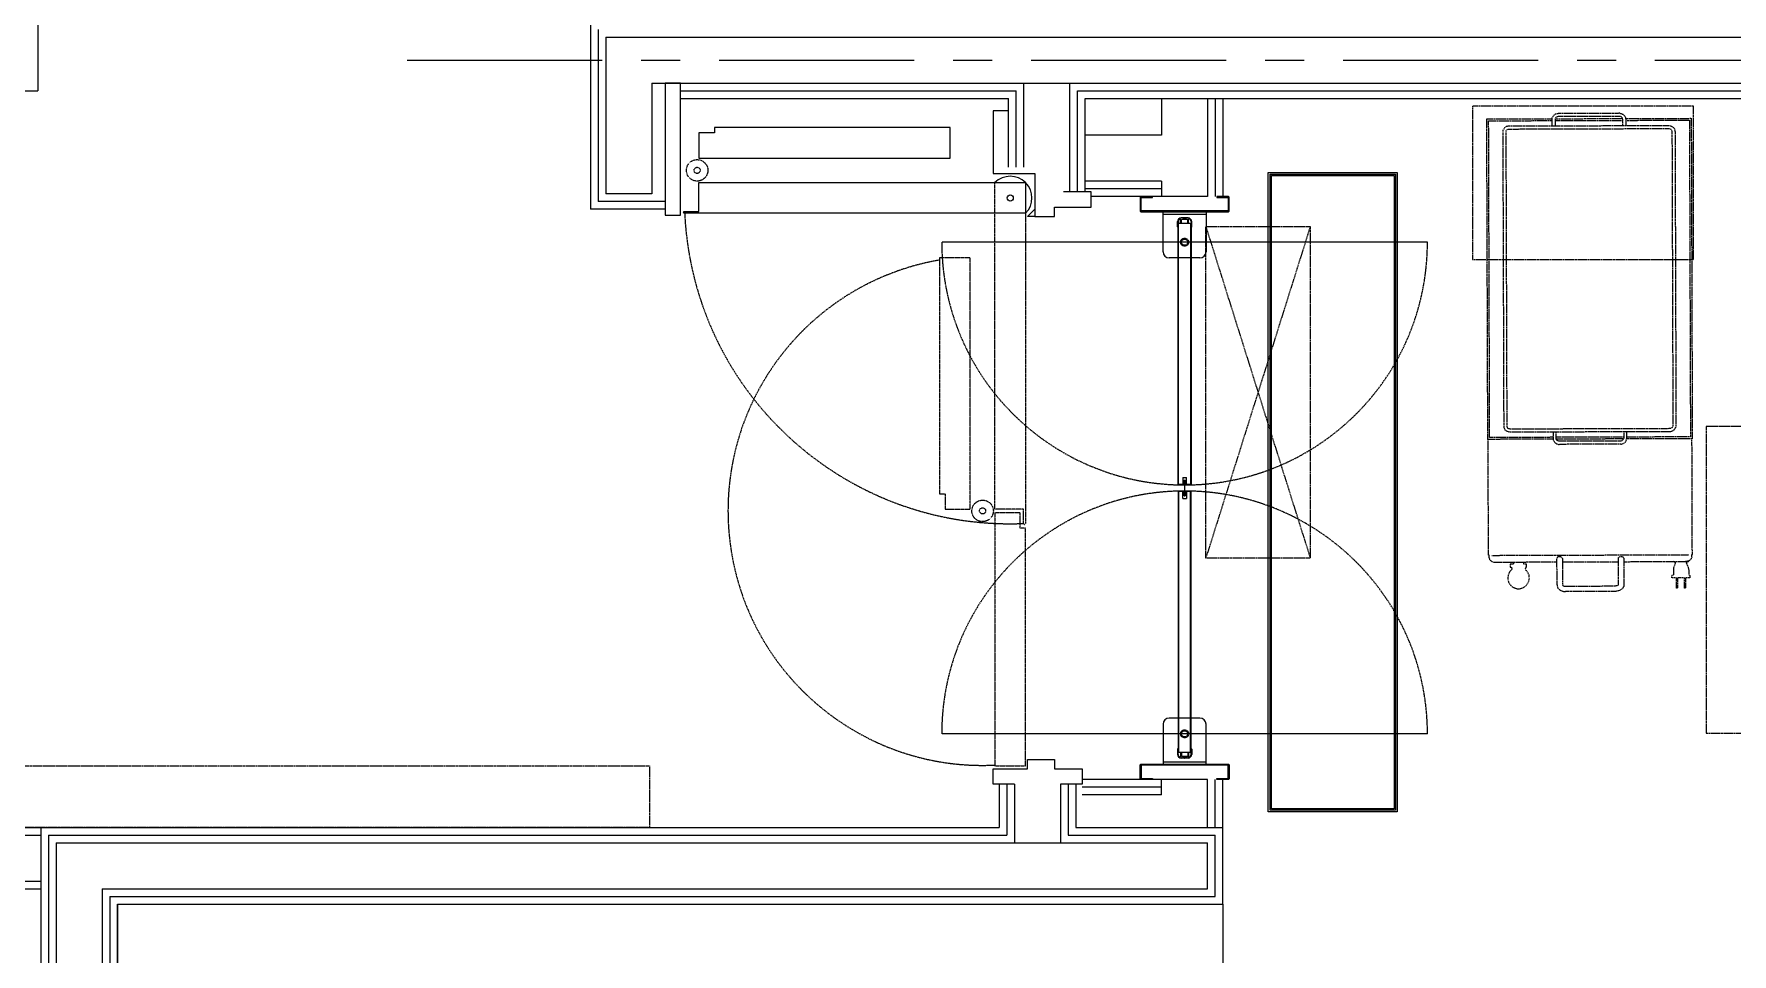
# Model space of a CAD drawing. Header units: millimetres. Extents: x 0 to 181737, y 0 to 59400.
# Drawn here: x 122046 to 124812, y 20319 to 21818 of the extents above; entities that cross this region are included whole.
import ezdxf

# ---------------------------------------------------------------- set-up
doc = ezdxf.new("R2010")
doc.units = ezdxf.units.MM
doc.header["$LTSCALE"] = 0.2
for name, pattern in [('CENTER', [50.8, 31.75, -6.35, 6.35, -6.35]), ('DASHED', [0.75, 0.5, -0.25]), ('HIDDEN', [9.525, 6.35, -3.175]), ('HIDDEN2', [0.1875, 0.125, -0.0625])]:
    doc.linetypes.add(name, pattern=pattern)
for name, color, linetype in [('A_建築', 8, 'Continuous'), ('A_建築（什器）', 8, 'Continuous'), ('A_建築（冷蔵・冷凍庫）', 8, 'Continuous'), ('A_建築（軽鉄下地）', 8, 'Continuous'), ('A_通り芯', 8, 'CENTER'), ('冷設', 8, 'HIDDEN')]:
    doc.layers.add(name, color=color, linetype=linetype)

msp = doc.modelspace()

# ---------------------------------------------------------------- linework, layer by layer
at = {"layer": 'A_建築'}
for p, q in [((122052.5, 23395), (122052.5, 21725)), ((122952.5, 21837.5), (122952.5, 21532.5)), ((122965, 21825), (122965, 21545)), ((121950, 21725), (122052.5, 21725)), ((123099.24, 21725), (123645.57, 21725)), ((123099.24, 21712.5), (123633.07, 21712.5)), ((123633.07, 21600.59), (123633.07, 21712.5)), ((123645.57, 21600.59), (123645.57, 21725)), ((123745.57, 21725), (130820, 21725)), ((123745.57, 21560.5), (123745.57, 21725)), ((123758.07, 21712.5), (130807.5, 21712.5)), ((123758.07, 21560.5), (123758.07, 21712.5)), ((123970, 21712.5), (123970, 21553)), ((123982.5, 21712.5), (123982.5, 21553)), ((123608.07, 21590.5), (123676.07, 21590.5)), ((123676.07, 21590.5), (123676.07, 21520.5)), ((123074.24, 21545), (122965, 21545)), ((123882.5, 21565.5), (123758.07, 21565.5)), ((123882.5, 21553), (123768.07, 21553)), ((123074.24, 21532.5), (122952.5, 21532.5)), ((123074.24, 21522.5), (123099.24, 21522.5)), ((123885, 21528), (123955, 21528)), ((123885, 21463), (123885, 21528)), ((123885, 21524), (123955, 21524)), ((123913.6, 21509), (123913.6, 21515.57)), ((123925.6, 21518), (123914.4, 21518)), ((123914.8, 21509), (123914.8, 21515)), ((123924.7, 21515.5), (123915.3, 21515.5)), ((123916.97, 21518), (123918, 21516.6)), ((123918, 21515.5), (123918, 21516.6)), ((123918, 21516.6), (123922, 21516.6)), ((123919.68, 21517.94), (123919.86, 21517.76)), ((123920.32, 21517.94), (123920.14, 21517.76)), ((123922, 21516.6), (123923, 21518)), ((123922, 21515.5), (123922, 21516.6)), ((123925.2, 21509), (123925.2, 21515)), ((123926.4, 21509), (123926.4, 21515.57)), ((123955, 21528), (123955, 21463)), ((123908.4, 21503.5), (123908.4, 21512)), ((123909.4, 21512), (123909.4, 21503.5)), ((123909.5, 21083), (123909.5, 21509)), ((123930.5, 21509), (123909.5, 21509)), ((123910.3, 21083.8), (123910.3, 21509)), ((123914.8, 21509), (123913.6, 21509)), ((123926.4, 21509), (123925.2, 21509)), ((123929.7, 21509), (123929.7, 21083.8)), ((123930.5, 21509), (123930.5, 21083)), ((123930.6, 21512), (123930.6, 21503.5)), ((123931.6, 21503.5), (123931.6, 21512)), ((123909.5, 21453), (123895, 21453)), ((123945, 21453), (123930.5, 21453)), ((123920, 21083), (123909.5, 21083)), ((123909.5, 21073), (123909.5, 20647)), ((123920, 21073), (123909.5, 21073)), ((123919.2, 21083.8), (123910.3, 21083.8)), ((123910.3, 21072.2), (123910.3, 20647)), ((123919.2, 21072.2), (123910.3, 21072.2)), ((123917, 21095.3), (123917, 21083.8)), ((123917, 21095.3), (123923, 21095.3)), ((123917, 21060.7), (123917, 21072.2)), ((123919.2, 21091), (123920.8, 21091)), ((123919.2, 21091), (123919.2, 21083.8)), ((123919.2, 21065), (123919.2, 21072.2)), ((123920, 21091), (123920, 21083)), ((123920, 21083), (123920, 21091)), ((123930.5, 21083), (123920, 21083)), ((123920, 21083), (123920, 21073)), ((123920, 21065), (123920, 21073)), ((123920, 21073), (123920, 21065)), ((123930.5, 21073), (123920, 21073)), ((123920.8, 21083.8), (123920.8, 21091)), ((123929.7, 21083.8), (123920.8, 21083.8)), ((123920.8, 21072.2), (123920.8, 21065)), ((123929.7, 21072.2), (123920.8, 21072.2)), ((123923, 21083.8), (123923, 21095.3)), ((123923, 21072.2), (123923, 21060.7)), ((123929.7, 20647), (123929.7, 21072.2)), ((123930.5, 20647), (123930.5, 21073)), ((123917, 21060.7), (123923, 21060.7)), ((123919.2, 21065), (123920.8, 21065)), ((123885, 20693), (123885, 20628)), ((123909.5, 20703), (123895, 20703)), ((123945, 20703), (123930.5, 20703)), ((123955, 20628), (123955, 20693)), ((123885, 20632), (123955, 20632)), ((123908.4, 20652.5), (123908.4, 20644)), ((123909.4, 20644), (123909.4, 20652.5)), ((123930.5, 20647), (123909.5, 20647)), ((123914.8, 20647), (123913.6, 20647)), ((123913.6, 20647), (123913.6, 20640.43)), ((123925.6, 20638), (123914.4, 20638)), ((123914.8, 20647), (123914.8, 20641)), ((123924.7, 20640.5), (123915.3, 20640.5)), ((123916.97, 20638), (123918, 20639.4)), ((123918, 20640.5), (123918, 20639.4)), ((123918, 20639.4), (123922, 20639.4)), ((123919.68, 20638.06), (123919.86, 20638.24)), ((123920.32, 20638.06), (123920.14, 20638.24)), ((123922, 20640.5), (123922, 20639.4)), ((123922, 20639.4), (123923, 20638)), ((123925.2, 20647), (123925.2, 20641)), ((123926.4, 20647), (123925.2, 20647)), ((123926.4, 20647), (123926.4, 20640.43)), ((123930.6, 20644), (123930.6, 20652.5)), ((123931.6, 20652.5), (123931.6, 20644)), ((123882.5, 20603), (123753.07, 20603)), ((123885, 20628), (123955, 20628)), ((123970, 20525), (123970, 20603)), ((123982.5, 20525), (123982.5, 20603)), ((123618.07, 20595.5), (123618.07, 20525)), ((123630.57, 20595.5), (123630.57, 20512.5)), ((123730.57, 20595.5), (123730.57, 20512.5)), ((123743.07, 20595.5), (123743.07, 20525)), ((123882.5, 20590.5), (123753.07, 20590.5)), ((115125.97, 20525), (122057.5, 20525)), ((122057.5, 20525), (123618.07, 20525)), ((122057.5, 20525), (122057.5, 17625)), ((123743.07, 20525), (123982.5, 20525)), ((123982.5, 20400), (123982.5, 20525)), ((122070, 20512.5), (123630.57, 20512.5)), ((122070, 20512.5), (122070, 17625)), ((123730.57, 20512.5), (123970, 20512.5)), ((123970, 20412.5), (123970, 20512.5)), ((122170, 20412.5), (123970, 20412.5)), ((122170, 20412.5), (122170, 17625)), ((122182.5, 20400), (123982.5, 20400)), ((122182.5, 20400), (122182.5, 17625))]:
    msp.add_line(p, q, dxfattribs=at)
at = {"layer": 'A_建築', "linetype": 'HIDDEN', "ltscale": 0.8}
for p, q in [((124315.5, 21478.5), (123524.5, 21478.5)), ((124315.5, 20677.5), (123524.5, 20677.5))]:
    msp.add_line(p, q, dxfattribs=at)
at = {"layer": 'A_建築', "linetype": 'HIDDEN', "ltscale": 0.75}
for p, q in [((123930.5, 21453), (123909.5, 21453)), ((123930.5, 20703), (123909.5, 20703))]:
    msp.add_line(p, q, dxfattribs=at)
at = {"layer": 'A_建築'}
msp.add_lwpolyline([(123074.24, 21522.5), (123099.24, 21522.5), (123099.24, 21737.5), (123074.24, 21737.5)], close=True, dxfattribs=at)
for points in [[(123633.07, 21692.5), (123608.07, 21692.5), (123608.07, 21590.5), (123676.07, 21590.5), (123676.07, 21520.5), (123708.07, 21520.5), (123708.07, 21535.5), (123768.07, 21535.5), (123768.07, 21560.5), (123723.07, 21560.5)], [(123676.07, 21520.5), (123664.07, 21520.5), (123676.07, 21532.5)], [(123643.07, 20595.5), (123608.07, 20595.5), (123608.07, 20620.5), (123664.07, 20620.5), (123664.07, 20635.5), (123708.07, 20635.5), (123708.07, 20620.5), (123753.07, 20620.5), (123753.07, 20595.5), (123718.07, 20595.5)]]:
    msp.add_lwpolyline(points, dxfattribs=at)
at = {"layer": 'A_建築', "ltscale": 5}
msp.add_lwpolyline([(123154.24, 21665.5), (123154.24, 21656.5), (123129.24, 21656.5), (123129.24, 21615.5), (123538.38, 21615.5), (123538.38, 21665.5)], close=True, dxfattribs=at)
msp.add_lwpolyline([(123129.24, 21525.5), (123105.84, 21525.5, -0.4142136), (123104.24, 21527.1), (123104.24, 21527.1, -0.4142136), (123105.84, 21528.7), (123129.24, 21528.7), (123129.24, 21575.5), (123661.07, 21575.5), (123661.07, 21525.5)], format="xyb", close=True, dxfattribs=at)
at = {"layer": 'A_建築', "linetype": 'DASHED', "ltscale": 5}
msp.add_lwpolyline([(123657.87, 21043.67), (123611.07, 21043.67), (123611.07, 21575.5), (123661.07, 21575.5), (123661.07, 21043.67)], dxfattribs=at)
at = {"layer": 'A_建築', "linetype": 'Continuous', "lineweight": 0}
for points in [[(124056.35, 20550.19), (124056.35, 21592.19), (124266.35, 21592.19), (124266.35, 20550.19)], [(124059.35, 20553.19), (124059.35, 21589.19), (124263.35, 21589.19), (124263.35, 20553.19)], [(124061.35, 20555.19), (124061.35, 21587.19), (124261.35, 21587.19), (124261.35, 20555.19)]]:
    msp.add_lwpolyline(points, close=True, dxfattribs=at)
at = {"layer": 'A_建築'}
for points in [[(123849.5, 21553, 0.4142136), (123847.5, 21551), (123847.5, 21530, 0.4142136), (123849.5, 21528), (123990.5, 21528, 0.4142136), (123992.5, 21530), (123992.5, 21551, 0.4142136), (123990.5, 21553), (123972.5, 21553), (123972.5, 21551.4), (123990.9, 21551.4), (123990.9, 21529.6), (123849.1, 21529.6), (123849.1, 21551.4), (123867.5, 21551.4), (123867.5, 21553)], [(123849.5, 20603, -0.4142136), (123847.5, 20605), (123847.5, 20626, -0.4142136), (123849.5, 20628), (123990.5, 20628, -0.4142136), (123992.5, 20626), (123992.5, 20605, -0.4142136), (123990.5, 20603), (123972.5, 20603), (123972.5, 20604.6), (123990.9, 20604.6), (123990.9, 20626.4), (123849.1, 20626.4), (123849.1, 20604.6), (123867.5, 20604.6), (123867.5, 20603)]]:
    msp.add_lwpolyline(points, format="xyb", close=True, dxfattribs=at)
at = {"layer": 'A_建築', "linetype": 'DASHED', "ltscale": 5}
for points in [[(123521.07, 21068.67), (123530.07, 21068.67), (123530.07, 21043.67), (123571.07, 21043.67), (123571.07, 21452.81), (123521.07, 21452.81)], [(123661.07, 21012.67), (123652.07, 21012.67), (123652.07, 21037.67), (123611.07, 21037.67), (123611.07, 20625.5), (123661.07, 20625.5)]]:
    msp.add_lwpolyline(points, close=True, dxfattribs=at)
msp.add_lwpolyline([(123661.07, 21043.67), (123661.07, 21020.27, -0.4142136), (123659.47, 21018.67), (123659.47, 21018.67, -0.4142136), (123657.87, 21020.27), (123657.87, 21043.67)], format="xyb", dxfattribs=at)
for centre, radius in [((123126.24, 21595.5), 17.5), ((123126.24, 21595.5), 5), ((123591.07, 21040.67), 17.5), ((123591.07, 21040.67), 5)]:
    msp.add_circle(centre, radius, dxfattribs=at)
at = {"layer": 'A_建築'}
msp.add_circle((123636.07, 21550.5), 5, dxfattribs=at)
at = {"layer": 'A_建築', "linetype": 'HIDDEN', "ltscale": 0.75}
for centre, radius in [((123920, 21478.5), 6.5), ((123920, 21478.5), 5), ((123920, 20677.5), 6.5), ((123920, 20677.5), 5)]:
    msp.add_circle(centre, radius, dxfattribs=at)
at = {"layer": 'A_建築'}
for centre, radius, start, end in [((123636.07, 21550.5), 35.36, 315, 135), ((123914.4, 21512), 6, 90, 180), ((123914.4, 21512), 5, 116.74368, 180), ((123912.6, 21515.57), 1, 0, 116.74368), ((123915.3, 21515), 0.5, 90, 180), ((123919.53, 21517.8), 0.2, 44.96122, 90), ((123920, 21517.9), 0.2, 224.84862, 270.00002), ((123920, 21517.9), 0.2, 269.99998, 315.15138), ((123920.47, 21517.8), 0.2, 90, 135.03878), ((123924.7, 21515), 0.5, 0, 90), ((123925.6, 21512), 6, 0, 90), ((123927.4, 21515.57), 1, 63.25632, 180), ((123925.6, 21512), 5, 0, 63.25632), ((123908.9, 21503.5), 0.5, 180, 0), ((123931.1, 21503.5), 0.5, 180, 0), ((123895, 21463), 10, 180, 270), ((123945, 21463), 10, 270, 0), ((123895, 20693), 10, 90, 180), ((123945, 20693), 10, 0, 90), ((123908.9, 20652.5), 0.5, 0, 180), ((123914.4, 20644), 6, 180, 270), ((123914.4, 20644), 5, 180, 243.25632), ((123912.6, 20640.43), 1, 243.25632, 0), ((123915.3, 20641), 0.5, 180, 270), ((123919.53, 20638.2), 0.2, 270, 315.03878), ((123920, 20638.1), 0.2, 89.99998, 135.15138), ((123920, 20638.1), 0.2, 44.84862, 90.00002), ((123920.47, 20638.2), 0.2, 224.96122, 270), ((123924.7, 20641), 0.5, 270, 0), ((123925.6, 20644), 6, 270, 0), ((123927.4, 20640.43), 1, 180, 296.74368), ((123925.6, 20644), 5, 296.74368, 0), ((123931.1, 20652.5), 0.5, 0, 180)]:
    msp.add_arc(centre, radius, start, end, dxfattribs=at)
at = {"layer": 'A_建築', "linetype": 'HIDDEN', "ltscale": 0.8}
for centre, radius, start, end in [((123636.07, 21550.5), 530.75, 182.69982, 272.35419), ((123920, 21478.5), 395.5, 180, 0), ((123591.07, 21040.67), 414.59, 99.72042, 272.76503), ((123920, 20677.5), 395.5, 0, 180)]:
    msp.add_arc(centre, radius, start, end, dxfattribs=at)
at = {"layer": 'A_建築（什器）', "color": 8, "linetype": 'HIDDEN2', "ltscale": 50}
msp.add_lwpolyline([(121248.6, 20525), (121248.6, 20625.26), (123048.6, 20625.26), (123048.6, 20525)], close=True, dxfattribs=at)
at = {"layer": 'A_建築（冷蔵・冷凍庫）'}
for points in [[(120877.5, 20425), (122057.5, 20425), (122057.5, 18095), (120877.5, 18095)], [(122182.5, 20400), (123982.5, 20400), (123982.5, 17720), (122182.5, 17720)]]:
    msp.add_lwpolyline(points, close=True, dxfattribs=at)
at = {"layer": 'A_建築（軽鉄下地）', "color": 8, "ltscale": 50}
for p, q in [((122977.5, 21812.5), (130907.5, 21812.5)), ((122977.5, 21812.5), (122977.5, 21557.5)), ((123052.5, 21737.5), (130832.5, 21737.5)), ((123052.5, 21737.5), (123052.5, 21557.5)), ((123658.07, 21600.59), (123658.07, 21737.5)), ((123733.07, 21560.5), (123733.07, 21737.5)), ((123882.5, 21712.5), (123882.5, 21653)), ((123957.5, 21712.5), (123957.5, 21553)), ((123882.5, 21653), (123758.07, 21653)), ((123882.5, 21578), (123758.07, 21578)), ((123882.5, 21578), (123882.5, 21553)), ((123052.5, 21557.5), (122977.5, 21557.5)), ((123957.5, 21553), (123882.5, 21553)), ((123882.5, 20578), (123882.5, 20603)), ((123957.5, 20603), (123882.5, 20603)), ((123957.5, 20525), (123957.5, 20603)), ((123643.07, 20595.5), (123643.07, 20500)), ((123718.07, 20595.5), (123718.07, 20500)), ((123882.5, 20578), (123753.07, 20578)), ((115125.97, 20512.5), (122057.5, 20512.5)), ((122082.5, 20500), (123957.5, 20500)), ((122082.5, 20500), (122082.5, 17625)), ((123957.5, 20425), (123957.5, 20500)), ((115125.97, 20437.5), (122057.5, 20437.5)), ((122157.5, 20425), (123957.5, 20425)), ((122157.5, 20425), (122157.5, 17625))]:
    msp.add_line(p, q, dxfattribs=at)
at = {"layer": 'A_通り芯', "color": 8, "ltscale": 50}
msp.add_line((122654.05, 21775), (131673.28, 21775), dxfattribs=at)
at = {"layer": '冷設', "color": 8, "linetype": 'HIDDEN2', "ltscale": 50}
for p, q in [((124748.96, 21700), (124388.96, 21700)), ((124388.96, 21700), (124388.96, 21450)), ((124518.63, 21681.06), (124520.12, 21683.57)), ((124518.64, 21678.06), (124518.63, 21681.06)), ((124520.12, 21683.57), (124521.62, 21685.57)), ((124521.62, 21685.57), (124524.11, 21687.57)), ((124524.62, 21681.58), (124523.63, 21680.07)), ((124523.63, 21680.07), (124523.64, 21678.07)), ((124523.63, 21679.57), (124633.12, 21679.92)), ((124524.11, 21687.57), (124527.1, 21688.09)), ((124526.63, 21682.58), (124524.62, 21681.58)), ((124528.62, 21683.09), (124526.63, 21682.58)), ((124527.1, 21688.09), (124528.61, 21688.09)), ((124628.59, 21688.41), (124528.61, 21688.09)), ((124628.61, 21683.41), (124528.62, 21683.09)), ((124628.59, 21688.41), (124631.1, 21687.91)), ((124630.1, 21683.41), (124628.61, 21683.41)), ((124631.62, 21682.41), (124630.1, 21683.41)), ((124631.1, 21687.91), (124633.6, 21686.93)), ((124633.12, 21680.42), (124631.62, 21682.41)), ((124633.63, 21678.42), (124633.12, 21680.42)), ((124633.6, 21686.93), (124636.11, 21684.93)), ((124636.11, 21684.93), (124637.61, 21682.93)), ((124637.61, 21682.93), (124638.12, 21679.93)), ((124638.12, 21679.93), (124745.1, 21680.27)), ((124638.12, 21679.93), (124638.63, 21678.44)), ((124745.1, 21680.27), (124746.76, 21158.26)), ((124748.96, 21450), (124748.96, 21700)), ((124412.14, 21679.22), (124518.63, 21679.55)), ((124413.8, 21157.2), (124412.14, 21679.22)), ((124415.15, 21676.24), (124518.64, 21676.56)), ((124416.79, 21160.22), (124415.15, 21676.24)), ((124438.7, 21660.81), (124440.2, 21663.31)), ((124438.71, 21657.8), (124438.7, 21660.81)), ((124440.23, 21178.8), (124438.71, 21657.8)), ((124440.2, 21663.31), (124441.69, 21665.31)), ((124441.69, 21665.31), (124444.18, 21667.32)), ((124443.7, 21659.83), (124445.2, 21661.83)), ((124443.71, 21657.82), (124443.7, 21659.83)), ((124445.23, 21178.81), (124443.71, 21657.82)), ((124444.18, 21667.32), (124447.18, 21667.83)), ((124445.2, 21661.83), (124446.69, 21662.83)), ((124446.69, 21662.83), (124448.69, 21662.83)), ((124447.18, 21667.83), (124448.67, 21667.83)), ((124448.67, 21667.83), (124708.65, 21668.66)), ((124448.69, 21662.83), (124708.67, 21663.66)), ((124518.67, 21668.06), (124518.64, 21678.06)), ((124523.64, 21678.07), (124523.67, 21668.07)), ((124523.64, 21676.58), (124633.63, 21676.93)), ((124633.66, 21668.42), (124633.63, 21678.42)), ((124638.63, 21678.44), (124638.66, 21668.44)), ((124638.63, 21676.94), (124742.12, 21677.27)), ((124708.65, 21668.66), (124711.16, 21668.17)), ((124708.67, 21663.66), (124710.67, 21663.16)), ((124710.67, 21663.16), (124712.17, 21662.18)), ((124711.16, 21668.17), (124713.65, 21667.18)), ((124712.17, 21662.18), (124713.18, 21660.68)), ((124713.18, 21660.68), (124713.67, 21658.67)), ((124713.65, 21667.18), (124716.15, 21665.19)), ((124713.67, 21658.67), (124715.19, 21179.67)), ((124716.15, 21665.19), (124717.67, 21663.19)), ((124717.67, 21663.19), (124718.18, 21660.2)), ((124718.18, 21660.2), (124718.67, 21658.69)), ((124718.67, 21658.69), (124720.2, 21179.69)), ((124742.12, 21677.27), (124743.76, 21161.25)), ((123954.64, 21503.88), (124124.64, 21503.88)), ((123954.64, 20963.88), (123954.64, 21503.88)), ((123954.64, 21503.88), (124124.64, 20963.88)), ((124124.64, 21503.88), (123954.64, 20963.88)), ((124124.64, 21503.88), (124124.64, 20963.88)), ((124388.96, 21450), (124748.96, 21450)), ((124520.29, 21157.54), (124413.8, 21157.2)), ((124414.9, 20968.72), (124414.3, 21157.2)), ((124520.28, 21160.54), (124416.79, 21160.22)), ((124440.23, 21177.29), (124440.23, 21178.8)), ((124440.74, 21174.79), (124440.23, 21177.29)), ((124442.25, 21172.29), (124440.74, 21174.79)), ((124444.75, 21170.31), (124442.25, 21172.29)), ((124447.26, 21169.31), (124444.75, 21170.31)), ((124445.23, 21177.3), (124445.23, 21178.81)), ((124446.24, 21175.31), (124445.23, 21177.3)), ((124448.25, 21174.31), (124446.24, 21175.31)), ((124450.26, 21168.83), (124447.26, 21169.31)), ((124450.24, 21173.83), (124448.25, 21174.31)), ((124710.22, 21174.65), (124450.24, 21173.83)), ((124710.24, 21169.65), (124450.26, 21168.83)), ((124520.26, 21169.05), (124520.29, 21159.05)), ((124520.29, 21159.05), (124520.3, 21156.55)), ((124520.3, 21156.55), (124521.8, 21153.55)), ((124525.29, 21159.06), (124525.26, 21169.07)), ((124635.27, 21160.91), (124525.28, 21160.56)), ((124525.29, 21157.56), (124525.29, 21159.06)), ((124634.78, 21157.9), (124525.29, 21157.56)), ((124526.29, 21155.56), (124525.29, 21157.56)), ((124528.3, 21154.58), (124526.29, 21155.56)), ((124530.3, 21154.08), (124528.3, 21154.58)), ((124630.29, 21154.4), (124530.3, 21154.08)), ((124631.78, 21154.9), (124630.29, 21154.4)), ((124633.29, 21155.9), (124631.78, 21154.9)), ((124634.78, 21157.42), (124633.29, 21155.9)), ((124635.27, 21159.41), (124634.78, 21157.42)), ((124635.24, 21169.41), (124635.27, 21159.41)), ((124637.79, 21152.91), (124639.28, 21155.42)), ((124639.28, 21155.42), (124639.78, 21157.92)), ((124639.78, 21157.92), (124640.28, 21159.43)), ((124746.76, 21158.26), (124639.78, 21157.92)), ((124640.28, 21159.43), (124640.24, 21169.43)), ((124743.76, 21161.25), (124640.27, 21160.93)), ((124711.72, 21175.15), (124710.22, 21174.65)), ((124711.23, 21169.66), (124710.24, 21169.65)), ((124714.23, 21170.66), (124711.23, 21169.66)), ((124713.21, 21176.16), (124711.72, 21175.15)), ((124714.71, 21177.66), (124713.21, 21176.16)), ((124716.73, 21172.17), (124714.23, 21170.66)), ((124715.19, 21179.67), (124714.71, 21177.66)), ((124718.21, 21174.18), (124716.73, 21172.17)), ((124719.71, 21177.18), (124718.21, 21174.18)), ((124720.2, 21179.69), (124719.71, 21177.18)), ((124746.87, 20969.77), (124746.27, 21158.26)), ((125169.23, 21178.28), (124769.23, 21178.28)), ((124769.23, 21178.28), (124769.23, 20678.28)), ((124521.8, 21153.55), (124523.31, 21151.56)), ((124523.31, 21151.56), (124525.82, 21150.06)), ((124525.82, 21150.06), (124528.81, 21149.07)), ((124528.81, 21149.07), (124530.32, 21149.08)), ((124630.31, 21149.4), (124530.32, 21149.08)), ((124630.31, 21149.4), (124632.8, 21149.91)), ((124632.8, 21149.91), (124635.3, 21150.91)), ((124635.3, 21150.91), (124637.79, 21152.91)), ((124124.64, 20963.88), (123954.64, 20963.88)), ((124415.9, 20968.72), (124414.9, 20968.72)), ((124415.92, 20964.22), (124415.9, 20968.72)), ((124415.92, 20964.22), (124416.43, 20961.72)), ((124416.43, 20961.72), (124417.93, 20959.73)), ((124420.4, 20968.23), (124741.37, 20969.25)), ((124526.9, 20965.08), (124526.41, 20963.06)), ((124526.55, 20920.07), (124526.41, 20963.06)), ((124529.39, 20966.08), (124526.9, 20965.08)), ((124532.4, 20966.09), (124529.39, 20966.08)), ((124534.4, 20964.6), (124532.4, 20966.09)), ((124535.41, 20963.09), (124534.4, 20964.6)), ((124535.41, 20963.09), (124535.55, 20920.1)), ((124626.4, 20963.38), (124626.9, 20964.89)), ((124626.54, 20920.39), (124626.4, 20963.38)), ((124626.9, 20964.89), (124628.89, 20966.39)), ((124628.89, 20966.39), (124631.89, 20966.4)), ((124631.89, 20966.4), (124634.38, 20965.42)), ((124634.38, 20965.42), (124635.4, 20963.41)), ((124635.4, 20963.41), (124635.53, 20920.41)), ((124743.39, 20960.76), (124740.9, 20959.25)), ((124744.88, 20962.77), (124743.39, 20960.76)), ((124745.88, 20965.27), (124744.88, 20962.77)), ((124745.86, 20969.77), (124746.87, 20969.77)), ((124745.88, 20965.27), (124745.86, 20969.77)), ((124417.93, 20959.73), (124420.44, 20958.23)), ((124420.44, 20958.23), (124423.93, 20957.25)), ((124423.93, 20957.25), (124425.94, 20957.26)), ((124425.44, 20957.25), (124526.43, 20957.57)), ((124447, 20936.31), (124446.51, 20932.32)), ((124448.49, 20939.82), (124447, 20936.31)), ((124450.48, 20942.83), (124448.49, 20939.82)), ((124455.44, 20953.84), (124450.44, 20953.83)), ((124450.44, 20953.83), (124450.46, 20948.83)), ((124450.46, 20948.83), (124452.45, 20948.83)), ((124452.97, 20945.34), (124450.48, 20942.83)), ((124452.45, 20948.83), (124452.97, 20945.34)), ((124455.43, 20957.35), (124455.44, 20953.84)), ((124471.93, 20957.4), (124471.94, 20953.89)), ((124476.94, 20953.91), (124471.94, 20953.89)), ((124475.46, 20948.9), (124474.46, 20945.41)), ((124477.48, 20942.42), (124474.46, 20945.41)), ((124475.46, 20948.9), (124476.95, 20948.91)), ((124476.95, 20948.91), (124476.94, 20953.91)), ((124479.48, 20939.42), (124477.48, 20942.42)), ((124481, 20935.93), (124479.48, 20939.42)), ((124481.51, 20931.93), (124481, 20935.93)), ((124535.43, 20957.6), (124626.42, 20957.89)), ((124635.41, 20957.92), (124736.4, 20958.24)), ((124713.97, 20935.67), (124713.48, 20935.16)), ((124713.48, 20935.16), (124713.49, 20934.66)), ((124713.49, 20931.67), (124713.49, 20934.66)), ((124715.97, 20936.68), (124713.97, 20935.67)), ((124716.9, 20957.68), (124715.9, 20958.18)), ((124716.43, 20948.68), (124715.94, 20944.67)), ((124715.94, 20944.67), (124715.97, 20936.68)), ((124718.91, 20955.18), (124716.43, 20948.68)), ((124717.41, 20957.68), (124716.9, 20957.68)), ((124717.41, 20957.68), (124718.4, 20957.68)), ((124718.4, 20957.68), (124718.91, 20956.68)), ((124718.91, 20956.68), (124718.91, 20955.18)), ((124737.9, 20958.25), (124735.9, 20958.24)), ((124737.4, 20956.23), (124737.9, 20957.24)), ((124737.4, 20955.24), (124737.4, 20956.23)), ((124737.4, 20955.24), (124739.93, 20948.75)), ((124740.9, 20959.25), (124737.9, 20958.25)), ((124737.9, 20957.24), (124738.9, 20957.75)), ((124739.9, 20957.75), (124738.9, 20957.75)), ((124740.4, 20958.25), (124739.9, 20957.75)), ((124739.93, 20948.75), (124740.94, 20944.75)), ((124740.9, 20958.74), (124740.4, 20958.25)), ((124740.94, 20944.75), (124740.97, 20936.76)), ((124740.97, 20936.76), (124742.47, 20935.76)), ((124742.47, 20935.76), (124742.97, 20935.26)), ((124742.97, 20935.26), (124742.97, 20934.75)), ((124742.97, 20934.75), (124742.98, 20931.76)), ((124446.51, 20932.32), (124446.52, 20928.81)), ((124446.52, 20928.81), (124447.54, 20924.82)), ((124447.54, 20924.82), (124449.05, 20921.82)), ((124449.05, 20921.82), (124451.56, 20918.84)), ((124451.56, 20918.84), (124454.57, 20916.35)), ((124454.57, 20916.35), (124458.07, 20914.85)), ((124458.07, 20914.85), (124461.57, 20913.87)), ((124461.57, 20913.87), (124465.57, 20913.88)), ((124465.57, 20913.88), (124469.07, 20914.89)), ((124469.07, 20914.89), (124472.56, 20916.4)), ((124472.56, 20916.4), (124475.56, 20918.41)), ((124475.56, 20918.41), (124478.05, 20921.41)), ((124478.05, 20921.41), (124480.03, 20924.92)), ((124480.03, 20924.92), (124481.03, 20928.43)), ((124481.03, 20928.43), (124481.51, 20931.93)), ((124526.55, 20920.07), (124527.05, 20917.07)), ((124527.05, 20917.07), (124528.06, 20914.57)), ((124528.06, 20914.57), (124530.57, 20912.08)), ((124530.57, 20912.08), (124533.58, 20910.59)), ((124533.58, 20910.59), (124537.07, 20909.6)), ((124535.55, 20920.1), (124536.05, 20919.11)), ((124536.05, 20919.11), (124538.05, 20918.11)), ((124537.07, 20909.6), (124540.08, 20909.12)), ((124538.05, 20918.11), (124540.05, 20918.12)), ((124540.05, 20918.12), (124622.04, 20918.38)), ((124622.07, 20909.38), (124540.08, 20909.12)), ((124623.54, 20918.38), (124622.04, 20918.38)), ((124624.57, 20909.88), (124622.07, 20909.38)), ((124625.53, 20919.39), (124623.54, 20918.38)), ((124628.06, 20910.89), (124624.57, 20909.88)), ((124626.54, 20920.39), (124625.53, 20919.39)), ((124631.06, 20912.4), (124628.06, 20910.89)), ((124633.55, 20914.9), (124631.06, 20912.4)), ((124635.04, 20917.41), (124633.55, 20914.9)), ((124635.53, 20920.41), (124635.04, 20917.41)), ((124720.98, 20931.69), (124713.49, 20931.67)), ((124721.04, 20914.69), (124720.98, 20931.69)), ((124722.54, 20914.7), (124721.04, 20914.69)), ((124733.99, 20931.73), (124722.49, 20931.7)), ((124722.49, 20931.7), (124722.54, 20914.7)), ((124734.04, 20914.74), (124733.99, 20931.73)), ((124735.54, 20914.74), (124734.04, 20914.74)), ((124742.98, 20931.76), (124735.48, 20931.74)), ((124735.48, 20931.74), (124735.54, 20914.74)), ((124769.23, 20678.28), (125169.23, 20678.28))]:
    msp.add_line(p, q, dxfattribs=at)

doc.saveas('drawing.dxf')
